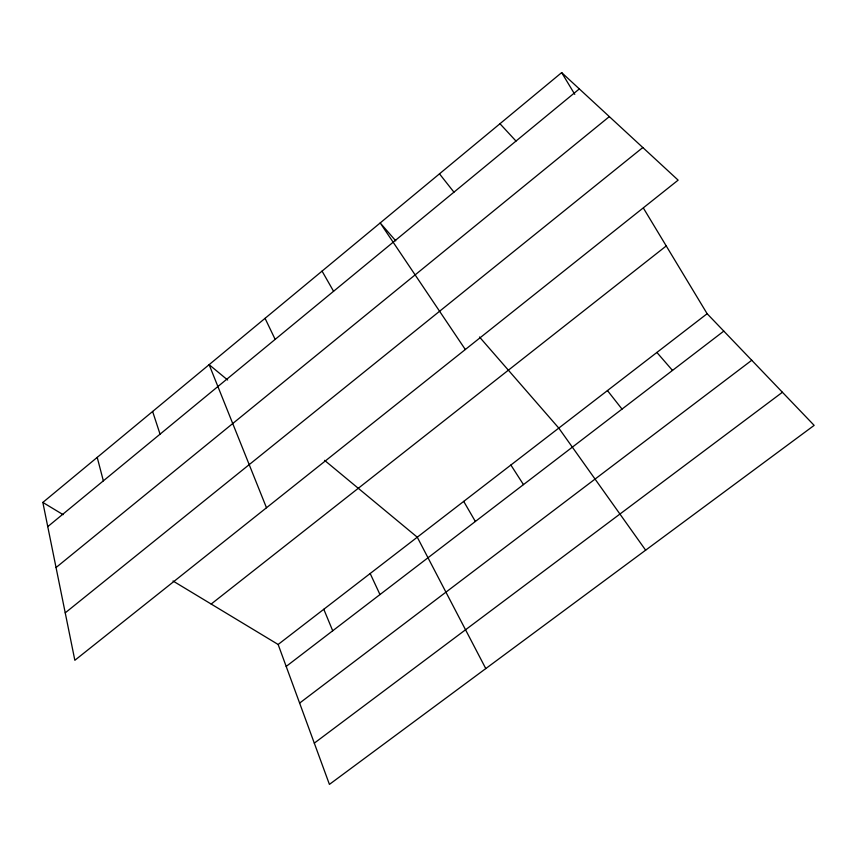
<?xml version="1.0" encoding="UTF-8"?>
<svg xmlns="http://www.w3.org/2000/svg" width="857" height="857" viewBox="0 0 857 857"><rect width="100%" height="100%" fill="white"/><g stroke="black" fill="none" stroke-linecap="round" stroke-linejoin="round"><path stroke-width="1.29" d="M42.85 502.427L561.667 72.609L678.133 180.141L74.848 660.286L42.85 502.427L63.15 514.682M47.756 526.637L579.332 88.914M56.048 567.538L609.327 116.616M65.228 612.851L642.814 147.533M211.176 604.046L666.243 245.959M173.007 581.003L278.139 644.475L707.132 313.716L643.457 208.176M286.184 666.425L723.801 331.113M299.618 703.094L751.75 360.272M314.305 743.137L782.409 392.26M227.63 379.994L209.129 364.664L266.484 507.762M324.567 460.348L417.273 537.2L485.78 668.589M707.132 313.716L814.15 425.372L329.42 784.391L278.139 644.475M499.963 123.729L516 141.062M395.752 240.817L380.197 222.949L465.319 349.517M479.492 337.005L558.785 428.093L645.642 550.183M656.891 352.452L672.499 370.428M439.48 173.832L453.953 192.161M607.452 390.567L622.021 409.1M510.879 465.03L523.466 484.612M561.667 72.609L574.779 94.356M463.712 501.388L475.356 521.474M322.061 271.112L333.577 291.284M265.059 318.343L275.161 339.383M370.17 573.515L379.972 594.554M323.796 609.273L332.709 630.773M152.621 411.478L160.055 434.167M97.205 457.392L103.354 480.852"/></g></svg>
